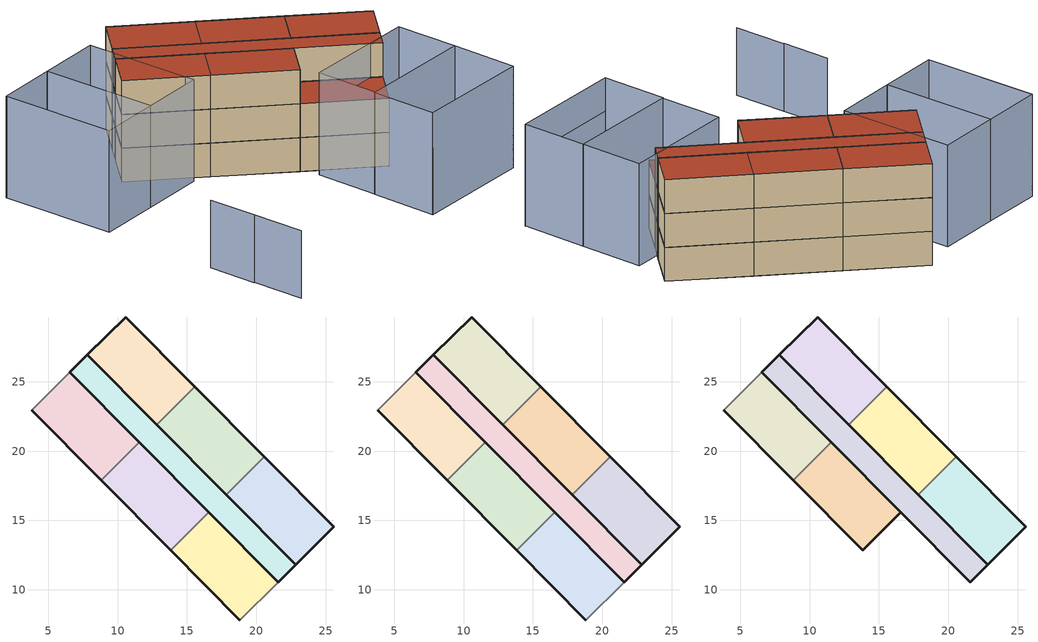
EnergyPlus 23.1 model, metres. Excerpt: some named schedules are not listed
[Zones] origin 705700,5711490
6aa541121fa9ffb1_F0_dwelling_0
 floor ground (EU_floor_Construction): 15.58,24.64 10.57,29.68 7.82,26.95 12.83,21.91 z0
 wall outside (EU_wall_Construction): 12.83,21.91 7.82,26.95 10.57,29.68 15.58,24.64 z0:3
 wall to 6aa541121fa9ffb1_F0_dwelling_1 (EU_wall_Construction): 15.58,24.64 12.83,21.91 z0:3
6aa541121fa9ffb1_F0_dwelling_1
 floor ground (EU_floor_Construction): 20.59,19.59 15.58,24.64 12.83,21.91 17.84,16.86 z0
 wall outside (EU_wall_Construction): 17.84,16.86 12.83,21.91 / 15.58,24.64 20.59,19.59 z0:3
 wall to 6aa541121fa9ffb1_F0_dwelling_2 (EU_wall_Construction): 20.59,19.59 17.84,16.86 z0:3
6aa541121fa9ffb1_F0_dwelling_2
 floor ground (EU_floor_Construction): 25.6,14.55 20.59,19.59 17.84,16.86 22.85,11.82 z0
 wall outside (EU_wall_Construction): 20.59,19.59 25.6,14.55 22.85,11.82 17.84,16.86 z0:3
6aa541121fa9ffb1_F0_dwelling_3
 floor ground (EU_floor_Construction): 11.55,20.64 6.54,25.68 3.79,22.95 8.8,17.91 z0
 wall outside (EU_wall_Construction): 6.54,25.68 11.55,20.64 / 8.8,17.91 3.79,22.95 z0:3
 wall to 6aa541121fa9ffb1_F0_dwelling_4 (EU_wall_Construction): 11.55,20.64 8.8,17.91 z0:3
 wall adiabatic (EU_wall_Construction): 3.79,22.95 6.54,25.68 z0:3
6aa541121fa9ffb1_F0_dwelling_4
 floor ground (EU_floor_Construction): 16.56,15.59 11.55,20.64 8.8,17.91 13.82,12.86 z0
 wall outside (EU_wall_Construction): 11.55,20.64 16.56,15.59 / 13.82,12.86 8.8,17.91 z0:3
 wall to 6aa541121fa9ffb1_F0_dwelling_5 (EU_wall_Construction): 16.56,15.59 13.82,12.86 z0:3
6aa541121fa9ffb1_F0_dwelling_5
 floor ground (EU_floor_Construction): 21.58,10.55 16.56,15.59 13.82,12.86 18.83,7.82 z0
 wall outside (EU_wall_Construction): 16.56,15.59 21.58,10.55 / 18.83,7.82 13.82,12.86 z0:3
 wall adiabatic (EU_wall_Construction): 21.58,10.55 18.83,7.82 z0:3
6aa541121fa9ffb1_F0_circulation
 floor ground (EU_floor_Construction): 22.85,11.82 7.82,26.95 6.54,25.68 21.58,10.55 z0
 wall outside (EU_wall_Construction): 6.54,25.68 7.82,26.95 22.85,11.82 21.58,10.55 6.54,25.68 z0:3
6aa541121fa9ffb1_F1_dwelling_0
 floor to 6aa541121fa9ffb1_F0_dwelling_0 (EU_floor_Construction): 15.58,24.64 10.57,29.68 7.82,26.95 12.83,21.91 z3
 wall outside (EU_wall_Construction): 12.83,21.91 7.82,26.95 10.57,29.68 15.58,24.64 z3:6
 wall to 6aa541121fa9ffb1_F1_dwelling_1 (EU_wall_Construction): 15.58,24.64 12.83,21.91 z3:6
6aa541121fa9ffb1_F1_dwelling_1
 floor to 6aa541121fa9ffb1_F0_dwelling_1 (EU_floor_Construction): 20.59,19.59 15.58,24.64 12.83,21.91 17.84,16.86 z3
 wall outside (EU_wall_Construction): 17.84,16.86 12.83,21.91 / 15.58,24.64 20.59,19.59 z3:6
 wall to 6aa541121fa9ffb1_F1_dwelling_2 (EU_wall_Construction): 20.59,19.59 17.84,16.86 z3:6
6aa541121fa9ffb1_F1_dwelling_2
 floor to 6aa541121fa9ffb1_F0_dwelling_2 (EU_floor_Construction): 25.6,14.55 20.59,19.59 17.84,16.86 22.85,11.82 z3
 wall outside (EU_wall_Construction): 20.59,19.59 25.6,14.55 22.85,11.82 17.84,16.86 z3:6
6aa541121fa9ffb1_F1_dwelling_3
 floor to 6aa541121fa9ffb1_F0_dwelling_3 (EU_floor_Construction): 11.55,20.64 6.54,25.68 3.79,22.95 8.8,17.91 z3
 wall outside (EU_wall_Construction): 6.54,25.68 11.55,20.64 / 8.8,17.91 3.79,22.95 z3:6
 wall to 6aa541121fa9ffb1_F1_dwelling_4 (EU_wall_Construction): 11.55,20.64 8.8,17.91 z3:6
 wall adiabatic (EU_wall_Construction): 3.79,22.95 6.54,25.68 z3:6
6aa541121fa9ffb1_F1_dwelling_4
 floor to 6aa541121fa9ffb1_F0_dwelling_4 (EU_floor_Construction): 16.56,15.59 11.55,20.64 8.8,17.91 13.82,12.86 z3
 wall outside (EU_wall_Construction): 11.55,20.64 16.56,15.59 / 13.82,12.86 8.8,17.91 z3:6
 wall to 6aa541121fa9ffb1_F1_dwelling_5 (EU_wall_Construction): 16.56,15.59 13.82,12.86 z3:6
6aa541121fa9ffb1_F1_dwelling_5
 floor to 6aa541121fa9ffb1_F0_dwelling_5 (EU_floor_Construction): 21.58,10.55 16.56,15.59 13.82,12.86 18.83,7.82 z3
 wall outside (EU_wall_Construction): 16.56,15.59 21.58,10.55 / 18.83,7.82 13.82,12.86 z3:6
 wall adiabatic (EU_wall_Construction): 21.58,10.55 18.83,7.82 z3:6
 roof outside (EU_roof_Construction): 16.56,15.59 21.58,10.55 18.83,7.82 13.82,12.86 z6
6aa541121fa9ffb1_F1_circulation
 floor to 6aa541121fa9ffb1_F0_circulation (EU_floor_Construction): 22.85,11.82 7.82,26.95 6.54,25.68 21.58,10.55 z3
 wall outside (EU_wall_Construction): 6.54,25.68 7.82,26.95 22.85,11.82 21.58,10.55 6.54,25.68 z3:6
6aa541121fa9ffb1_F2_dwelling_0
 floor to 6aa541121fa9ffb1_F1_dwelling_0 (EU_floor_Construction): 15.58,24.64 10.57,29.68 7.82,26.95 12.83,21.91 z6
 wall outside (EU_wall_Construction): 12.83,21.91 7.82,26.95 10.57,29.68 15.58,24.64 z6:9
 wall to 6aa541121fa9ffb1_F2_dwelling_1 (EU_wall_Construction): 15.58,24.64 12.83,21.91 z6:9
 roof outside (EU_roof_Construction): 10.57,29.68 15.58,24.64 12.83,21.91 7.82,26.95 z9
6aa541121fa9ffb1_F2_dwelling_1
 floor to 6aa541121fa9ffb1_F1_dwelling_1 (EU_floor_Construction): 20.59,19.59 15.58,24.64 12.83,21.91 17.84,16.86 z6
 wall outside (EU_wall_Construction): 17.84,16.86 12.83,21.91 / 15.58,24.64 20.59,19.59 z6:9
 wall to 6aa541121fa9ffb1_F2_dwelling_2 (EU_wall_Construction): 20.59,19.59 17.84,16.86 z6:9
 roof outside (EU_roof_Construction): 15.58,24.64 20.59,19.59 17.84,16.86 12.83,21.91 z9
6aa541121fa9ffb1_F2_dwelling_2
 floor to 6aa541121fa9ffb1_F1_dwelling_2 (EU_floor_Construction): 25.6,14.55 20.59,19.59 17.84,16.86 22.85,11.82 z6
 wall outside (EU_wall_Construction): 20.59,19.59 25.6,14.55 22.85,11.82 17.84,16.86 z6:9
 roof outside (EU_roof_Construction): 20.59,19.59 25.6,14.55 22.85,11.82 17.84,16.86 z9
6aa541121fa9ffb1_F2_dwelling_3
 floor to 6aa541121fa9ffb1_F1_dwelling_3 (EU_floor_Construction): 11.55,20.64 6.54,25.68 3.79,22.95 8.8,17.91 z6
 wall outside (EU_wall_Construction): 6.54,25.68 11.55,20.64 / 8.8,17.91 3.79,22.95 z6:9
 wall to 6aa541121fa9ffb1_F2_dwelling_4 (EU_wall_Construction): 11.55,20.64 8.8,17.91 z6:9
 wall adiabatic (EU_wall_Construction): 3.79,22.95 6.54,25.68 z6:9
 roof outside (EU_roof_Construction): 6.54,25.68 11.55,20.64 8.8,17.91 3.79,22.95 z9
6aa541121fa9ffb1_F2_dwelling_4
 floor to 6aa541121fa9ffb1_F1_dwelling_4 (EU_floor_Construction): 16.56,15.59 11.55,20.64 8.8,17.91 13.82,12.86 z6
 wall outside (EU_wall_Construction): 11.55,20.64 16.56,15.59 13.82,12.86 8.8,17.91 z6:9
 roof outside (EU_roof_Construction): 11.55,20.64 16.56,15.59 13.82,12.86 8.8,17.91 z9
6aa541121fa9ffb1_F2_circulation
 floor to 6aa541121fa9ffb1_F1_circulation (EU_floor_Construction): 22.85,11.82 7.82,26.95 6.54,25.68 21.58,10.55 z6
 wall outside (EU_wall_Construction): 6.54,25.68 7.82,26.95 22.85,11.82 21.58,10.55 6.54,25.68 z6:9
 roof outside (EU_roof_Construction): 7.82,26.95 22.85,11.82 21.58,10.55 6.54,25.68 z9
shading: -3.89,3.97 -3.89,-0.68 / -3.94,8.28 -3.92,3.97 / 14.12,-0.07 24.53,-0.1 z0:6; -3.89,28.58 -3.8,18.43 / 24.56,5.65 24.51,-0.15 / 24.51,-0.15 14.15,-0.07 / 14.15,-0.07 14.19,5.73 / 14.19,5.73 24.56,5.65 / 24.6,11.24 24.56,5.65 / 24.56,5.65 14.27,5.73 / 14.27,5.73 14.32,11.32 / 14.32,11.32 24.6,11.24 / 1.66,18.47 -3.81,18.43 / -3.81,18.43 -3.89,28.6 / -3.89,28.6 1.58,28.65 / 1.58,28.65 1.66,18.47 / 1.55,28.65 7.26,28.71 / 7.26,28.71 7.37,18.5 / 7.37,18.5 1.66,18.44 / 1.66,18.44 1.55,28.65 z0:9
[Building]
EU S2 Campaign: North Axis=0; Terrain=City; Solar Distribution=FullExterior
[Site:Location]
London: Latitude=51.5; Longitude=-0.5; Time Zone=0; Elevation=25
[SizingPeriod:WeatherFileDays]
AnnualSizingPeriod: Begin Month=1; Begin Day of Month=1; End Month=12; End Day of Month=31; Day of Week for Start Day=Monday; Use Weather File Daylight Saving Period=No; Use Weather File Rain and Snow Indicators=No
[MATERIAL]
EU_InternalMass_Material: Roughness=MediumRough; Thickness=0.1; Conductivity=1; Density=1800; Specific Heat=900; Thermal Absorptance=0.9; Solar Absorptance=0.7; Visible Absorptance=0.7
[MATERIAL:NOMASS] Roughness=MediumRough; Thermal Absorptance=0.9; Solar Absorptance=0.7; Visible Absorptance=0.7
Name | Thermal Resistance
EU_wall_NoMass | 1.04674
EU_roof_NoMass | 4.32442
EU_floor_NoMass | 2.04616
[CONSTRUCTION]
EU_wall_Construction: EU_wall_NoMass
EU_roof_Construction: EU_roof_NoMass
EU_floor_Construction: EU_floor_NoMass
EU_InternalMass_Construction: EU_InternalMass_Material
[ZONE] Type=1; Multiplier=1; Ceiling Height=autocalculate; Floor Area=autocalculate; Part of Total Floor Area=Yes
Name | Volume
6aa541121fa9ffb1_F0_dwelling_0; 6aa541121fa9ffb1_F1_dwelling_0; 6aa541121fa9ffb1_F2_dwelling_0 | 82.6846
6aa541121fa9ffb1_F0_dwelling_1; 6aa541121fa9ffb1_F1_dwelling_1; 6aa541121fa9ffb1_F2_dwelling_1; 6aa541121fa9ffb1_F0_dwelling_5; 6aa541121fa9ffb1_F1_dwelling_5 | 82.6729
6aa541121fa9ffb1_F0_dwelling_2; 6aa541121fa9ffb1_F1_dwelling_2; 6aa541121fa9ffb1_F2_dwelling_2 | 82.6816
6aa541121fa9ffb1_F0_dwelling_3; 6aa541121fa9ffb1_F1_dwelling_3; 6aa541121fa9ffb1_F2_dwelling_3 | 82.6699
6aa541121fa9ffb1_F0_dwelling_4; 6aa541121fa9ffb1_F1_dwelling_4; 6aa541121fa9ffb1_F2_dwelling_4 | 82.6692
6aa541121fa9ffb1_F0_circulation; 6aa541121fa9ffb1_F1_circulation; 6aa541121fa9ffb1_F2_circulation | 115.203
[INTERNALMASS] Construction=EU_InternalMass_Construction
Name | Zone or ZoneList | Surface Area
6aa541121fa9ffb1_F0_dwelling_0_EU_InternalMass | 6aa541121fa9ffb1_F0_dwelling_0 | 27.56
6aa541121fa9ffb1_F0_dwelling_1_EU_InternalMass | 6aa541121fa9ffb1_F0_dwelling_1 | 27.56
6aa541121fa9ffb1_F0_dwelling_2_EU_InternalMass | 6aa541121fa9ffb1_F0_dwelling_2 | 27.56
6aa541121fa9ffb1_F0_dwelling_3_EU_InternalMass | 6aa541121fa9ffb1_F0_dwelling_3 | 27.56
6aa541121fa9ffb1_F0_dwelling_4_EU_InternalMass | 6aa541121fa9ffb1_F0_dwelling_4 | 27.56
6aa541121fa9ffb1_F0_dwelling_5_EU_InternalMass | 6aa541121fa9ffb1_F0_dwelling_5 | 27.56
6aa541121fa9ffb1_F1_dwelling_0_EU_InternalMass | 6aa541121fa9ffb1_F1_dwelling_0 | 27.56
6aa541121fa9ffb1_F1_dwelling_1_EU_InternalMass | 6aa541121fa9ffb1_F1_dwelling_1 | 27.56
6aa541121fa9ffb1_F1_dwelling_2_EU_InternalMass | 6aa541121fa9ffb1_F1_dwelling_2 | 27.56
6aa541121fa9ffb1_F1_dwelling_3_EU_InternalMass | 6aa541121fa9ffb1_F1_dwelling_3 | 27.56
6aa541121fa9ffb1_F1_dwelling_4_EU_InternalMass | 6aa541121fa9ffb1_F1_dwelling_4 | 27.56
6aa541121fa9ffb1_F1_dwelling_5_EU_InternalMass | 6aa541121fa9ffb1_F1_dwelling_5 | 27.56
6aa541121fa9ffb1_F2_dwelling_0_EU_InternalMass | 6aa541121fa9ffb1_F2_dwelling_0 | 27.56
6aa541121fa9ffb1_F2_dwelling_1_EU_InternalMass | 6aa541121fa9ffb1_F2_dwelling_1 | 27.56
6aa541121fa9ffb1_F2_dwelling_2_EU_InternalMass | 6aa541121fa9ffb1_F2_dwelling_2 | 27.56
6aa541121fa9ffb1_F2_dwelling_3_EU_InternalMass | 6aa541121fa9ffb1_F2_dwelling_3 | 41.34
6aa541121fa9ffb1_F2_dwelling_4_EU_InternalMass | 6aa541121fa9ffb1_F2_dwelling_4 | 41.34
[OTHEREQUIPMENT] Fuel Type=Electricity; Design Level Calculation Method=Watts/Area; Power per Zone Floor Area=1; Fraction Latent=0; Fraction Radiant=0; Fraction Lost=0; Carbon Dioxide Generation Rate=0; EndUse Subcategory=EU_Step8_InternalGains
Name | Zone or ZoneList or Space or SpaceList | Schedule
EU_Step8_InternalGain_6aa541121fa9ffb1_F0_dwelling_0_f000 | 6aa541121fa9ffb1_F0_dwelling_0 | EU_Step8_GainSchedule_6aa541121fa9ffb1_F0_dwelling_0_f000
EU_Step8_InternalGain_6aa541121fa9ffb1_F0_dwelling_1_f000 | 6aa541121fa9ffb1_F0_dwelling_1 | EU_Step8_GainSchedule_6aa541121fa9ffb1_F0_dwelling_1_f000
EU_Step8_InternalGain_6aa541121fa9ffb1_F0_dwelling_2_f000 | 6aa541121fa9ffb1_F0_dwelling_2 | EU_Step8_GainSchedule_6aa541121fa9ffb1_F0_dwelling_2_f000
EU_Step8_InternalGain_6aa541121fa9ffb1_F0_dwelling_3_f000 | 6aa541121fa9ffb1_F0_dwelling_3 | EU_Step8_GainSchedule_6aa541121fa9ffb1_F0_dwelling_3_f000
EU_Step8_InternalGain_6aa541121fa9ffb1_F0_dwelling_4_f000 | 6aa541121fa9ffb1_F0_dwelling_4 | EU_Step8_GainSchedule_6aa541121fa9ffb1_F0_dwelling_4_f000
EU_Step8_InternalGain_6aa541121fa9ffb1_F0_dwelling_5_f000 | 6aa541121fa9ffb1_F0_dwelling_5 | EU_Step8_GainSchedule_6aa541121fa9ffb1_F0_dwelling_5_f000
EU_Step8_InternalGain_6aa541121fa9ffb1_F1_dwelling_0_f000 | 6aa541121fa9ffb1_F1_dwelling_0 | EU_Step8_GainSchedule_6aa541121fa9ffb1_F1_dwelling_0_f000
EU_Step8_InternalGain_6aa541121fa9ffb1_F1_dwelling_1_f000 | 6aa541121fa9ffb1_F1_dwelling_1 | EU_Step8_GainSchedule_6aa541121fa9ffb1_F1_dwelling_1_f000
EU_Step8_InternalGain_6aa541121fa9ffb1_F1_dwelling_2_f000 | 6aa541121fa9ffb1_F1_dwelling_2 | EU_Step8_GainSchedule_6aa541121fa9ffb1_F1_dwelling_2_f000
EU_Step8_InternalGain_6aa541121fa9ffb1_F1_dwelling_3_f000 | 6aa541121fa9ffb1_F1_dwelling_3 | EU_Step8_GainSchedule_6aa541121fa9ffb1_F1_dwelling_3_f000
EU_Step8_InternalGain_6aa541121fa9ffb1_F1_dwelling_4_f000 | 6aa541121fa9ffb1_F1_dwelling_4 | EU_Step8_GainSchedule_6aa541121fa9ffb1_F1_dwelling_4_f000
EU_Step8_InternalGain_6aa541121fa9ffb1_F1_dwelling_5_f000 | 6aa541121fa9ffb1_F1_dwelling_5 | EU_Step8_GainSchedule_6aa541121fa9ffb1_F1_dwelling_5_f000
EU_Step8_InternalGain_6aa541121fa9ffb1_F2_dwelling_0_f000 | 6aa541121fa9ffb1_F2_dwelling_0 | EU_Step8_GainSchedule_6aa541121fa9ffb1_F2_dwelling_0_f000
EU_Step8_InternalGain_6aa541121fa9ffb1_F2_dwelling_1_f000 | 6aa541121fa9ffb1_F2_dwelling_1 | EU_Step8_GainSchedule_6aa541121fa9ffb1_F2_dwelling_1_f000
EU_Step8_InternalGain_6aa541121fa9ffb1_F2_dwelling_2_f000 | 6aa541121fa9ffb1_F2_dwelling_2 | EU_Step8_GainSchedule_6aa541121fa9ffb1_F2_dwelling_2_f000
EU_Step8_InternalGain_6aa541121fa9ffb1_F2_dwelling_3_f000 | 6aa541121fa9ffb1_F2_dwelling_3 | EU_Step8_GainSchedule_6aa541121fa9ffb1_F2_dwelling_3_f000
EU_Step8_InternalGain_6aa541121fa9ffb1_F2_dwelling_4_f000 | 6aa541121fa9ffb1_F2_dwelling_4 | EU_Step8_GainSchedule_6aa541121fa9ffb1_F2_dwelling_4_f000
[ZONEINFILTRATION:DESIGNFLOWRATE] Schedule=EU_AlwaysOn; Design Flow Rate Calculation Method=Flow/Area; Flow Rate per Floor Area=0.0005; Constant Term Coefficient=1; Temperature Term Coefficient=0; Velocity Term Coefficient=0; Velocity Squared Term Coefficient=0
Name | Zone or ZoneList or Space or SpaceList
EU_Circulation_Infiltration_6aa541121fa9ffb1_F0_circulation | 6aa541121fa9ffb1_F0_circulation
EU_Circulation_Infiltration_6aa541121fa9ffb1_F1_circulation | 6aa541121fa9ffb1_F1_circulation
EU_Circulation_Infiltration_6aa541121fa9ffb1_F2_circulation | 6aa541121fa9ffb1_F2_circulation
[ZONEVENTILATION:DESIGNFLOWRATE] Schedule=EU_AlwaysOn; Design Flow Rate Calculation Method=AirChanges/Hour; Air Changes per Hour=0.488719; Ventilation Type=Natural; Fan Pressure Rise=0; Fan Total Efficiency=1; Constant Term Coefficient=1; Temperature Term Coefficient=0; Velocity Term Coefficient=0; Velocity Squared Term Coefficient=0; Minimum Indoor Temperature=-100; Maximum Indoor Temperature=100; Delta Temperature=-100; Minimum Outdoor Temperature=-100; Maximum Outdoor Temperature=100; Maximum Wind Speed=40
Name | Zone or ZoneList or Space or SpaceList
EU_ConstantAir_6aa541121fa9ffb1_F0_dwelling_0 | 6aa541121fa9ffb1_F0_dwelling_0
EU_ConstantAir_6aa541121fa9ffb1_F0_dwelling_1 | 6aa541121fa9ffb1_F0_dwelling_1
EU_ConstantAir_6aa541121fa9ffb1_F0_dwelling_2 | 6aa541121fa9ffb1_F0_dwelling_2
EU_ConstantAir_6aa541121fa9ffb1_F0_dwelling_3 | 6aa541121fa9ffb1_F0_dwelling_3
EU_ConstantAir_6aa541121fa9ffb1_F0_dwelling_4 | 6aa541121fa9ffb1_F0_dwelling_4
EU_ConstantAir_6aa541121fa9ffb1_F0_dwelling_5 | 6aa541121fa9ffb1_F0_dwelling_5
EU_ConstantAir_6aa541121fa9ffb1_F1_dwelling_0 | 6aa541121fa9ffb1_F1_dwelling_0
EU_ConstantAir_6aa541121fa9ffb1_F1_dwelling_1 | 6aa541121fa9ffb1_F1_dwelling_1
EU_ConstantAir_6aa541121fa9ffb1_F1_dwelling_2 | 6aa541121fa9ffb1_F1_dwelling_2
EU_ConstantAir_6aa541121fa9ffb1_F1_dwelling_3 | 6aa541121fa9ffb1_F1_dwelling_3
EU_ConstantAir_6aa541121fa9ffb1_F1_dwelling_4 | 6aa541121fa9ffb1_F1_dwelling_4
EU_ConstantAir_6aa541121fa9ffb1_F1_dwelling_5 | 6aa541121fa9ffb1_F1_dwelling_5
EU_ConstantAir_6aa541121fa9ffb1_F2_dwelling_0 | 6aa541121fa9ffb1_F2_dwelling_0
EU_ConstantAir_6aa541121fa9ffb1_F2_dwelling_1 | 6aa541121fa9ffb1_F2_dwelling_1
EU_ConstantAir_6aa541121fa9ffb1_F2_dwelling_2 | 6aa541121fa9ffb1_F2_dwelling_2
EU_ConstantAir_6aa541121fa9ffb1_F2_dwelling_3 | 6aa541121fa9ffb1_F2_dwelling_3
EU_ConstantAir_6aa541121fa9ffb1_F2_dwelling_4 | 6aa541121fa9ffb1_F2_dwelling_4
[HVACTEMPLATE:THERMOSTAT] Constant Heating Setpoint=20; Constant Cooling Setpoint=50
EU_HeatOnly_6aa541121fa9ffb1_F0_dwelling_0; EU_HeatOnly_6aa541121fa9ffb1_F0_dwelling_1; EU_HeatOnly_6aa541121fa9ffb1_F0_dwelling_2; EU_HeatOnly_6aa541121fa9ffb1_F0_dwelling_3; EU_HeatOnly_6aa541121fa9ffb1_F0_dwelling_4; EU_HeatOnly_6aa541121fa9ffb1_F0_dwelling_5; EU_HeatOnly_6aa541121fa9ffb1_F1_dwelling_0; EU_HeatOnly_6aa541121fa9ffb1_F1_dwelling_1; EU_HeatOnly_6aa541121fa9ffb1_F1_dwelling_2; EU_HeatOnly_6aa541121fa9ffb1_F1_dwelling_3; EU_HeatOnly_6aa541121fa9ffb1_F1_dwelling_4; EU_HeatOnly_6aa541121fa9ffb1_F1_dwelling_5; EU_HeatOnly_6aa541121fa9ffb1_F2_dwelling_0; EU_HeatOnly_6aa541121fa9ffb1_F2_dwelling_1; EU_HeatOnly_6aa541121fa9ffb1_F2_dwelling_2; EU_HeatOnly_6aa541121fa9ffb1_F2_dwelling_3; EU_HeatOnly_6aa541121fa9ffb1_F2_dwelling_4
[HVACTEMPLATE:ZONE:IDEALLOADSAIRSYSTEM] System Availability Schedule=EU_AlwaysOn; Maximum Heating Supply Air Temperature=50; Minimum Cooling Supply Air Temperature=13; Maximum Heating Supply Air Humidity Ratio=0.0156; Minimum Cooling Supply Air Humidity Ratio=0.0077; Heating Limit=NoLimit; Cooling Limit=NoLimit; Heating Availability Schedule=EU_AlwaysOn; Cooling Availability Schedule=EU_CoolingOff; Dehumidification Control Type=ConstantSensibleHeatRatio; Cooling Sensible Heat Ratio=0.7; Dehumidification Setpoint=60; Humidification Control Type=None; Humidification Setpoint=30; Outdoor Air Method=None; Outdoor Air Flow Rate per Person=0.00944; Outdoor Air Flow Rate per Zone Floor Area=0; Outdoor Air Flow Rate per Zone=0; Demand Controlled Ventilation Type=None; Outdoor Air Economizer Type=NoEconomizer; Heat Recovery Type=None; Sensible Heat Recovery Effectiveness=0.7; Latent Heat Recovery Effectiveness=0.65
Name | Template Thermostat
6aa541121fa9ffb1_F0_dwelling_0 | EU_HeatOnly_6aa541121fa9ffb1_F0_dwelling_0
6aa541121fa9ffb1_F0_dwelling_1 | EU_HeatOnly_6aa541121fa9ffb1_F0_dwelling_1
6aa541121fa9ffb1_F0_dwelling_2 | EU_HeatOnly_6aa541121fa9ffb1_F0_dwelling_2
6aa541121fa9ffb1_F0_dwelling_3 | EU_HeatOnly_6aa541121fa9ffb1_F0_dwelling_3
6aa541121fa9ffb1_F0_dwelling_4 | EU_HeatOnly_6aa541121fa9ffb1_F0_dwelling_4
6aa541121fa9ffb1_F0_dwelling_5 | EU_HeatOnly_6aa541121fa9ffb1_F0_dwelling_5
6aa541121fa9ffb1_F1_dwelling_0 | EU_HeatOnly_6aa541121fa9ffb1_F1_dwelling_0
6aa541121fa9ffb1_F1_dwelling_1 | EU_HeatOnly_6aa541121fa9ffb1_F1_dwelling_1
6aa541121fa9ffb1_F1_dwelling_2 | EU_HeatOnly_6aa541121fa9ffb1_F1_dwelling_2
6aa541121fa9ffb1_F1_dwelling_3 | EU_HeatOnly_6aa541121fa9ffb1_F1_dwelling_3
6aa541121fa9ffb1_F1_dwelling_4 | EU_HeatOnly_6aa541121fa9ffb1_F1_dwelling_4
6aa541121fa9ffb1_F1_dwelling_5 | EU_HeatOnly_6aa541121fa9ffb1_F1_dwelling_5
6aa541121fa9ffb1_F2_dwelling_0 | EU_HeatOnly_6aa541121fa9ffb1_F2_dwelling_0
6aa541121fa9ffb1_F2_dwelling_1 | EU_HeatOnly_6aa541121fa9ffb1_F2_dwelling_1
6aa541121fa9ffb1_F2_dwelling_2 | EU_HeatOnly_6aa541121fa9ffb1_F2_dwelling_2
6aa541121fa9ffb1_F2_dwelling_3 | EU_HeatOnly_6aa541121fa9ffb1_F2_dwelling_3
6aa541121fa9ffb1_F2_dwelling_4 | EU_HeatOnly_6aa541121fa9ffb1_F2_dwelling_4
